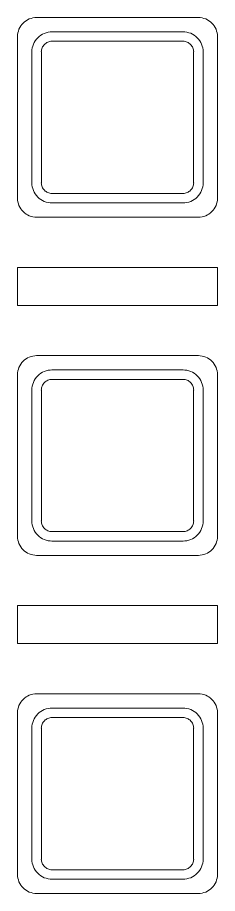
# Model space of a CAD drawing. Header units: millimetres. Extents: x -2196 to -762, y -68 to 126.
# Drawn here: x -772.99 to -762.49, y 16.48 to 62.54 of the extents above; entities that cross this region are included whole.
import ezdxf

# ---------------------------------------------------------------- set-up
doc = ezdxf.new("R2010")
doc.units = ezdxf.units.MM
doc.header["$MEASUREMENT"] = 0
doc.layers.add('Buttons', color=7, linetype='Continuous')
doc.layers.add('Engrave', color=7, linetype='Continuous', plot=False)

msp = doc.modelspace()

# ---------------------------------------------------------------- linework, layer by layer
at = {"layer": 'Buttons', "color": 250, "lineweight": 9}
for points, knots in [([(-762.4926, 61.5445), (-762.4926, 61.5445), (-762.4926, 53.0445), (-762.4926, 53.0445), (-762.4926, 53.0445), (-762.4924, 52.7795), (-762.5975, 52.5252), (-762.7848, 52.3377), (-762.7848, 52.3377), (-762.9721, 52.1501), (-763.2275, 52.0447), (-763.4926, 52.0445), (-763.4926, 52.0445), (-763.4926, 52.0445), (-771.9926, 52.0445), (-771.9926, 52.0445), (-771.9926, 52.0445), (-772.2576, 52.0444), (-772.5119, 52.1495), (-772.6994, 52.3368), (-772.6994, 52.3368), (-772.887, 52.5241), (-772.9924, 52.7795), (-772.9926, 53.0445), (-772.9926, 53.0445), (-772.9926, 53.0445), (-772.9926, 61.5445), (-772.9926, 61.5445), (-772.9926, 61.5445), (-772.9927, 61.8096), (-772.8876, 62.0638), (-772.7003, 62.2514), (-772.7003, 62.2514), (-772.513, 62.4389), (-772.2576, 62.5444), (-771.9926, 62.5445), (-771.9926, 62.5445), (-771.9926, 62.5445), (-763.4926, 62.5445), (-763.4926, 62.5445), (-763.4926, 62.5445), (-763.2275, 62.5447), (-762.9733, 62.4396), (-762.7857, 62.2523), (-762.7857, 62.2523), (-762.5982, 62.065), (-762.4927, 61.8096), (-762.4926, 61.5445)], [0, 0, 0, 0, 0.0769231, 0.0769231, 0.0769231, 0.0769231, 0.1538462, 0.1538462, 0.1538462, 0.1538462, 0.2307692, 0.2307692, 0.2307692, 0.2307692, 0.3076923, 0.3076923, 0.3076923, 0.3076923, 0.3846154, 0.3846154, 0.3846154, 0.3846154, 0.4615385, 0.4615385, 0.4615385, 0.4615385, 0.5384615, 0.5384615, 0.5384615, 0.5384615, 0.6153846, 0.6153846, 0.6153846, 0.6153846, 0.6923077, 0.6923077, 0.6923077, 0.6923077, 0.7692308, 0.7692308, 0.7692308, 0.7692308, 0.8461538, 0.8461538, 0.8461538, 0.8461538, 1, 1, 1, 1]), ([(-772.9928, 47.4045), (-772.9928, 47.4045), (-772.9928, 49.4045), (-772.9928, 49.4045), (-772.9928, 49.4045), (-772.9928, 49.4045), (-762.4928, 49.4045), (-762.4928, 49.4045), (-762.4928, 49.4045), (-762.4928, 49.4045), (-762.4928, 47.4045), (-762.4928, 47.4045), (-762.4928, 47.4045), (-762.4928, 47.4045), (-772.9928, 47.4045), (-772.9928, 47.4045)], [0, 0, 0, 0, 0.2, 0.2, 0.2, 0.2, 0.4, 0.4, 0.4, 0.4, 0.6, 0.6, 0.6, 0.6, 1, 1, 1, 1]), ([(-762.4926, 43.7645), (-762.4926, 43.7645), (-762.4926, 35.2645), (-762.4926, 35.2645), (-762.4926, 35.2645), (-762.4924, 34.9995), (-762.5975, 34.7452), (-762.7848, 34.5577), (-762.7848, 34.5577), (-762.9721, 34.3701), (-763.2275, 34.2647), (-763.4926, 34.2645), (-763.4926, 34.2645), (-763.4926, 34.2645), (-771.9926, 34.2645), (-771.9926, 34.2645), (-771.9926, 34.2645), (-772.2576, 34.2644), (-772.5119, 34.3695), (-772.6994, 34.5568), (-772.6994, 34.5568), (-772.887, 34.7441), (-772.9924, 34.9995), (-772.9926, 35.2645), (-772.9926, 35.2645), (-772.9926, 35.2645), (-772.9926, 43.7645), (-772.9926, 43.7645), (-772.9926, 43.7645), (-772.9927, 44.0296), (-772.8876, 44.2838), (-772.7003, 44.4714), (-772.7003, 44.4714), (-772.513, 44.6589), (-772.2576, 44.7644), (-771.9926, 44.7645), (-771.9926, 44.7645), (-771.9926, 44.7645), (-763.4926, 44.7645), (-763.4926, 44.7645), (-763.4926, 44.7645), (-763.2275, 44.7647), (-762.9733, 44.6596), (-762.7857, 44.4723), (-762.7857, 44.4723), (-762.5982, 44.285), (-762.4927, 44.0296), (-762.4926, 43.7645)], [0, 0, 0, 0, 0.0769231, 0.0769231, 0.0769231, 0.0769231, 0.1538462, 0.1538462, 0.1538462, 0.1538462, 0.2307692, 0.2307692, 0.2307692, 0.2307692, 0.3076923, 0.3076923, 0.3076923, 0.3076923, 0.3846154, 0.3846154, 0.3846154, 0.3846154, 0.4615385, 0.4615385, 0.4615385, 0.4615385, 0.5384615, 0.5384615, 0.5384615, 0.5384615, 0.6153846, 0.6153846, 0.6153846, 0.6153846, 0.6923077, 0.6923077, 0.6923077, 0.6923077, 0.7692308, 0.7692308, 0.7692308, 0.7692308, 0.8461538, 0.8461538, 0.8461538, 0.8461538, 1, 1, 1, 1]), ([(-772.9926, 29.6245), (-772.9926, 29.6245), (-772.9926, 31.6245), (-772.9926, 31.6245), (-772.9926, 31.6245), (-772.9926, 31.6245), (-762.4926, 31.6245), (-762.4926, 31.6245), (-762.4926, 31.6245), (-762.4926, 31.6245), (-762.4926, 29.6245), (-762.4926, 29.6245), (-762.4926, 29.6245), (-762.4926, 29.6245), (-772.9926, 29.6245), (-772.9926, 29.6245)], [0, 0, 0, 0, 0.2, 0.2, 0.2, 0.2, 0.4, 0.4, 0.4, 0.4, 0.6, 0.6, 0.6, 0.6, 1, 1, 1, 1]), ([(-762.4926, 25.9845), (-762.4926, 25.9845), (-762.4926, 17.4845), (-762.4926, 17.4845), (-762.4926, 17.4845), (-762.4924, 17.2195), (-762.5975, 16.9652), (-762.7848, 16.7777), (-762.7848, 16.7777), (-762.9721, 16.5901), (-763.2275, 16.4847), (-763.4926, 16.4845), (-763.4926, 16.4845), (-763.4926, 16.4845), (-771.9926, 16.4845), (-771.9926, 16.4845), (-771.9926, 16.4845), (-772.2576, 16.4844), (-772.5119, 16.5895), (-772.6994, 16.7768), (-772.6994, 16.7768), (-772.887, 16.9641), (-772.9924, 17.2195), (-772.9926, 17.4845), (-772.9926, 17.4845), (-772.9926, 17.4845), (-772.9926, 25.9845), (-772.9926, 25.9845), (-772.9926, 25.9845), (-772.9927, 26.2496), (-772.8876, 26.5038), (-772.7003, 26.6914), (-772.7003, 26.6914), (-772.513, 26.8789), (-772.2576, 26.9844), (-771.9926, 26.9845), (-771.9926, 26.9845), (-771.9926, 26.9845), (-763.4926, 26.9845), (-763.4926, 26.9845), (-763.4926, 26.9845), (-763.2275, 26.9847), (-762.9733, 26.8796), (-762.7857, 26.6923), (-762.7857, 26.6923), (-762.5982, 26.505), (-762.4927, 26.2496), (-762.4926, 25.9845)], [0, 0, 0, 0, 0.0769231, 0.0769231, 0.0769231, 0.0769231, 0.1538462, 0.1538462, 0.1538462, 0.1538462, 0.2307692, 0.2307692, 0.2307692, 0.2307692, 0.3076923, 0.3076923, 0.3076923, 0.3076923, 0.3846154, 0.3846154, 0.3846154, 0.3846154, 0.4615385, 0.4615385, 0.4615385, 0.4615385, 0.5384615, 0.5384615, 0.5384615, 0.5384615, 0.6153846, 0.6153846, 0.6153846, 0.6153846, 0.6923077, 0.6923077, 0.6923077, 0.6923077, 0.7692308, 0.7692308, 0.7692308, 0.7692308, 0.8461538, 0.8461538, 0.8461538, 0.8461538, 1, 1, 1, 1])]:
    msp.add_open_spline(points, degree=3, knots=knots, dxfattribs=at)
at = {"layer": 'Engrave', "color": 240, "lineweight": 9}
for points in [[(-763.2427, 60.7348), (-763.2427, 60.7348), (-763.2427, 53.8541), (-763.2427, 53.8541), (-763.2427, 53.8541), (-763.2427, 53.8541), (-763.2437, 53.8541), (-763.2437, 53.8541), (-763.2437, 53.8541), (-763.2436, 53.7138), (-763.2712, 53.5763), (-763.3235, 53.4498), (-763.3235, 53.4498), (-763.3762, 53.3221), (-763.4537, 53.2049), (-763.5524, 53.1061), (-763.5524, 53.1061), (-763.6521, 53.0062), (-763.7694, 52.9285), (-763.8962, 52.8759), (-763.8962, 52.8759), (-763.8962, 52.8759), (-763.8972, 52.8759), (-763.8972, 52.8759), (-763.8972, 52.8759), (-764.0239, 52.8235), (-764.1616, 52.7957), (-764.3022, 52.7956), (-764.3022, 52.7956), (-764.3022, 52.7956), (-764.3022, 52.7946), (-764.3022, 52.7946), (-764.3022, 52.7946), (-764.3022, 52.7946), (-771.1829, 52.7946), (-771.1829, 52.7946), (-771.1829, 52.7946), (-771.1829, 52.7946), (-771.1829, 52.7956), (-771.1829, 52.7956), (-771.1829, 52.7956), (-771.3233, 52.7955), (-771.4607, 52.8232), (-771.5873, 52.8755), (-771.5873, 52.8755), (-771.715, 52.9282), (-771.8322, 53.0057), (-771.931, 53.1044), (-771.931, 53.1044), (-772.0309, 53.2041), (-772.1086, 53.3214), (-772.1612, 53.4482), (-772.1612, 53.4482), (-772.1612, 53.4482), (-772.1612, 53.4492), (-772.1612, 53.4492), (-772.1612, 53.4492), (-772.2135, 53.5758), (-772.2414, 53.7136), (-772.2415, 53.8541), (-772.2415, 53.8541), (-772.2415, 53.8541), (-772.2425, 53.8541), (-772.2425, 53.8541), (-772.2425, 53.8541), (-772.2425, 53.8541), (-772.2425, 60.7348), (-772.2425, 60.7348), (-772.2425, 60.7348), (-772.2425, 60.7348), (-772.2415, 60.7348), (-772.2415, 60.7348), (-772.2415, 60.7348), (-772.2416, 60.8753), (-772.2139, 61.0127), (-772.1616, 61.1393), (-772.1616, 61.1393), (-772.1616, 61.1393), (-772.1616, 61.1403), (-772.1616, 61.1403), (-772.1616, 61.1403), (-772.1092, 61.2668), (-772.0317, 61.3838), (-771.9326, 61.483), (-771.9326, 61.483), (-771.9326, 61.483), (-771.9326, 61.484), (-771.9326, 61.484), (-771.9326, 61.484), (-771.8344, 61.5822), (-771.7167, 61.6598), (-771.5878, 61.7131), (-771.5878, 61.7131), (-771.4612, 61.7655), (-771.3235, 61.7933), (-771.1829, 61.7934), (-771.1829, 61.7934), (-771.1829, 61.7934), (-771.1829, 61.7944), (-771.1829, 61.7944), (-771.1829, 61.7944), (-771.1829, 61.7944), (-764.3022, 61.7944), (-764.3022, 61.7944), (-764.3022, 61.7944), (-764.3022, 61.7944), (-764.3022, 61.7934), (-764.3022, 61.7934), (-764.3022, 61.7934), (-764.1619, 61.7935), (-764.0244, 61.7659), (-763.8979, 61.7136), (-763.8979, 61.7136), (-763.7701, 61.6608), (-763.653, 61.5833), (-763.5541, 61.4847), (-763.5541, 61.4847), (-763.5541, 61.4847), (-763.5531, 61.4847), (-763.5531, 61.4847), (-763.5531, 61.4847), (-763.455, 61.3866), (-763.3774, 61.2688), (-763.324, 61.1398), (-763.324, 61.1398), (-763.2716, 61.0132), (-763.2438, 60.8753), (-763.2437, 60.7348), (-763.2437, 60.7348), (-763.2437, 60.7348), (-763.2427, 60.7348), (-763.2427, 60.7348)], [(-763.7417, 53.8541), (-763.7417, 53.8541), (-763.7427, 53.8541), (-763.7427, 53.8541), (-763.7427, 53.8541), (-763.7427, 53.8541), (-763.7427, 60.7348), (-763.7427, 60.7348), (-763.7427, 60.7348), (-763.7427, 60.7348), (-763.7417, 60.7348), (-763.7417, 60.7348), (-763.7417, 60.7348), (-763.7417, 60.8087), (-763.7568, 60.8822), (-763.785, 60.9504), (-763.785, 60.9504), (-763.8121, 61.016), (-763.8534, 61.0778), (-763.9067, 61.1311), (-763.9067, 61.1311), (-763.9067, 61.1311), (-763.9062, 61.1316), (-763.9062, 61.1316), (-763.9062, 61.1316), (-763.959, 61.1842), (-764.0207, 61.2251), (-764.0873, 61.2526), (-764.0873, 61.2526), (-764.1551, 61.2806), (-764.2283, 61.2954), (-764.3022, 61.2954), (-764.3022, 61.2954), (-764.3022, 61.2954), (-764.3022, 61.2944), (-764.3022, 61.2944), (-764.3022, 61.2944), (-764.3022, 61.2944), (-771.1829, 61.2944), (-771.1829, 61.2944), (-771.1829, 61.2944), (-771.1829, 61.2944), (-771.1829, 61.2954), (-771.1829, 61.2954), (-771.1829, 61.2954), (-771.2568, 61.2954), (-771.3302, 61.2803), (-771.3984, 61.2521), (-771.3984, 61.2521), (-771.464, 61.225), (-771.5257, 61.1837), (-771.579, 61.1304), (-771.579, 61.1304), (-771.579, 61.1304), (-771.5795, 61.1309), (-771.5795, 61.1309), (-771.5795, 61.1309), (-771.6316, 61.0786), (-771.6726, 61.0165), (-771.7006, 60.9489), (-771.7006, 60.9489), (-771.7006, 60.9489), (-771.7009, 60.949), (-771.7009, 60.949), (-771.7009, 60.949), (-771.7286, 60.8814), (-771.7435, 60.8085), (-771.7435, 60.7348), (-771.7435, 60.7348), (-771.7435, 60.7348), (-771.7425, 60.7348), (-771.7425, 60.7348), (-771.7425, 60.7348), (-771.7425, 60.7348), (-771.7425, 53.8541), (-771.7425, 53.8541), (-771.7425, 53.8541), (-771.7425, 53.8541), (-771.7435, 53.8541), (-771.7435, 53.8541), (-771.7435, 53.8541), (-771.7435, 53.7806), (-771.7284, 53.7074), (-771.7005, 53.6395), (-771.7005, 53.6395), (-771.7005, 53.6395), (-771.7002, 53.6396), (-771.7002, 53.6396), (-771.7002, 53.6396), (-771.6721, 53.5719), (-771.6312, 53.5097), (-771.5794, 53.458), (-771.5794, 53.458), (-771.5266, 53.4053), (-771.4646, 53.364), (-771.3979, 53.3365), (-771.3979, 53.3365), (-771.33, 53.3085), (-771.2568, 53.2936), (-771.1829, 53.2936), (-771.1829, 53.2936), (-771.1829, 53.2936), (-771.1829, 53.2946), (-771.1829, 53.2946), (-771.1829, 53.2946), (-771.1829, 53.2946), (-764.3022, 53.2946), (-764.3022, 53.2946), (-764.3022, 53.2946), (-764.3022, 53.2946), (-764.3022, 53.2936), (-764.3022, 53.2936), (-764.3022, 53.2936), (-764.2286, 53.2936), (-764.1554, 53.3087), (-764.0875, 53.3366), (-764.0875, 53.3366), (-764.0875, 53.3366), (-764.0876, 53.3369), (-764.0876, 53.3369), (-764.0876, 53.3369), (-764.0199, 53.365), (-763.9577, 53.4059), (-763.906, 53.4577), (-763.906, 53.4577), (-763.8532, 53.5106), (-763.812, 53.5725), (-763.7845, 53.6392), (-763.7845, 53.6392), (-763.7565, 53.707), (-763.7417, 53.7802), (-763.7417, 53.8541)], [(-763.2427, 42.9548), (-763.2427, 42.9548), (-763.2427, 36.0741), (-763.2427, 36.0741), (-763.2427, 36.0741), (-763.2427, 36.0741), (-763.2437, 36.0741), (-763.2437, 36.0741), (-763.2437, 36.0741), (-763.2436, 35.9338), (-763.2712, 35.7963), (-763.3235, 35.6698), (-763.3235, 35.6698), (-763.3762, 35.5421), (-763.4537, 35.4249), (-763.5524, 35.3261), (-763.5524, 35.3261), (-763.6521, 35.2262), (-763.7694, 35.1485), (-763.8962, 35.0959), (-763.8962, 35.0959), (-763.8962, 35.0959), (-763.8972, 35.0959), (-763.8972, 35.0959), (-763.8972, 35.0959), (-764.0239, 35.0435), (-764.1616, 35.0157), (-764.3022, 35.0156), (-764.3022, 35.0156), (-764.3022, 35.0156), (-764.3022, 35.0146), (-764.3022, 35.0146), (-764.3022, 35.0146), (-764.3022, 35.0146), (-771.1829, 35.0146), (-771.1829, 35.0146), (-771.1829, 35.0146), (-771.1829, 35.0146), (-771.1829, 35.0156), (-771.1829, 35.0156), (-771.1829, 35.0156), (-771.3233, 35.0155), (-771.4607, 35.0432), (-771.5873, 35.0955), (-771.5873, 35.0955), (-771.715, 35.1482), (-771.8322, 35.2257), (-771.931, 35.3244), (-771.931, 35.3244), (-772.0309, 35.4241), (-772.1086, 35.5414), (-772.1612, 35.6682), (-772.1612, 35.6682), (-772.1612, 35.6682), (-772.1612, 35.6692), (-772.1612, 35.6692), (-772.1612, 35.6692), (-772.2135, 35.7958), (-772.2414, 35.9336), (-772.2415, 36.0741), (-772.2415, 36.0741), (-772.2415, 36.0741), (-772.2425, 36.0741), (-772.2425, 36.0741), (-772.2425, 36.0741), (-772.2425, 36.0741), (-772.2425, 42.9548), (-772.2425, 42.9548), (-772.2425, 42.9548), (-772.2425, 42.9548), (-772.2415, 42.9548), (-772.2415, 42.9548), (-772.2415, 42.9548), (-772.2416, 43.0953), (-772.2139, 43.2327), (-772.1616, 43.3593), (-772.1616, 43.3593), (-772.1616, 43.3593), (-772.1616, 43.3603), (-772.1616, 43.3603), (-772.1616, 43.3603), (-772.1092, 43.4868), (-772.0317, 43.6038), (-771.9326, 43.703), (-771.9326, 43.703), (-771.9326, 43.703), (-771.9326, 43.704), (-771.9326, 43.704), (-771.9326, 43.704), (-771.8344, 43.8022), (-771.7167, 43.8798), (-771.5878, 43.9331), (-771.5878, 43.9331), (-771.4612, 43.9855), (-771.3235, 44.0133), (-771.1829, 44.0134), (-771.1829, 44.0134), (-771.1829, 44.0134), (-771.1829, 44.0144), (-771.1829, 44.0144), (-771.1829, 44.0144), (-771.1829, 44.0144), (-764.3022, 44.0144), (-764.3022, 44.0144), (-764.3022, 44.0144), (-764.3022, 44.0144), (-764.3022, 44.0134), (-764.3022, 44.0134), (-764.3022, 44.0134), (-764.1619, 44.0135), (-764.0244, 43.9859), (-763.8979, 43.9336), (-763.8979, 43.9336), (-763.7701, 43.8808), (-763.653, 43.8033), (-763.5541, 43.7047), (-763.5541, 43.7047), (-763.5541, 43.7047), (-763.5531, 43.7047), (-763.5531, 43.7047), (-763.5531, 43.7047), (-763.455, 43.6066), (-763.3774, 43.4888), (-763.324, 43.3598), (-763.324, 43.3598), (-763.2716, 43.2332), (-763.2438, 43.0953), (-763.2437, 42.9548), (-763.2437, 42.9548), (-763.2437, 42.9548), (-763.2427, 42.9548), (-763.2427, 42.9548)], [(-763.7417, 36.0741), (-763.7417, 36.0741), (-763.7427, 36.0741), (-763.7427, 36.0741), (-763.7427, 36.0741), (-763.7427, 36.0741), (-763.7427, 42.9548), (-763.7427, 42.9548), (-763.7427, 42.9548), (-763.7427, 42.9548), (-763.7417, 42.9548), (-763.7417, 42.9548), (-763.7417, 42.9548), (-763.7417, 43.0287), (-763.7568, 43.1022), (-763.785, 43.1704), (-763.785, 43.1704), (-763.8121, 43.236), (-763.8534, 43.2978), (-763.9067, 43.3511), (-763.9067, 43.3511), (-763.9067, 43.3511), (-763.9062, 43.3516), (-763.9062, 43.3516), (-763.9062, 43.3516), (-763.959, 43.4042), (-764.0207, 43.4451), (-764.0873, 43.4726), (-764.0873, 43.4726), (-764.1551, 43.5006), (-764.2283, 43.5154), (-764.3022, 43.5154), (-764.3022, 43.5154), (-764.3022, 43.5154), (-764.3022, 43.5144), (-764.3022, 43.5144), (-764.3022, 43.5144), (-764.3022, 43.5144), (-771.1829, 43.5144), (-771.1829, 43.5144), (-771.1829, 43.5144), (-771.1829, 43.5144), (-771.1829, 43.5154), (-771.1829, 43.5154), (-771.1829, 43.5154), (-771.2568, 43.5154), (-771.3302, 43.5003), (-771.3984, 43.4721), (-771.3984, 43.4721), (-771.464, 43.445), (-771.5257, 43.4037), (-771.579, 43.3504), (-771.579, 43.3504), (-771.579, 43.3504), (-771.5795, 43.3509), (-771.5795, 43.3509), (-771.5795, 43.3509), (-771.6316, 43.2986), (-771.6726, 43.2365), (-771.7006, 43.1689), (-771.7006, 43.1689), (-771.7006, 43.1689), (-771.7009, 43.169), (-771.7009, 43.169), (-771.7009, 43.169), (-771.7286, 43.1014), (-771.7435, 43.0285), (-771.7435, 42.9548), (-771.7435, 42.9548), (-771.7435, 42.9548), (-771.7425, 42.9548), (-771.7425, 42.9548), (-771.7425, 42.9548), (-771.7425, 42.9548), (-771.7425, 36.0741), (-771.7425, 36.0741), (-771.7425, 36.0741), (-771.7425, 36.0741), (-771.7435, 36.0741), (-771.7435, 36.0741), (-771.7435, 36.0741), (-771.7435, 36.0006), (-771.7284, 35.9274), (-771.7005, 35.8595), (-771.7005, 35.8595), (-771.7005, 35.8595), (-771.7002, 35.8596), (-771.7002, 35.8596), (-771.7002, 35.8596), (-771.6721, 35.7919), (-771.6312, 35.7297), (-771.5794, 35.678), (-771.5794, 35.678), (-771.5266, 35.6253), (-771.4646, 35.584), (-771.3979, 35.5565), (-771.3979, 35.5565), (-771.33, 35.5285), (-771.2568, 35.5136), (-771.1829, 35.5136), (-771.1829, 35.5136), (-771.1829, 35.5136), (-771.1829, 35.5146), (-771.1829, 35.5146), (-771.1829, 35.5146), (-771.1829, 35.5146), (-764.3022, 35.5146), (-764.3022, 35.5146), (-764.3022, 35.5146), (-764.3022, 35.5146), (-764.3022, 35.5136), (-764.3022, 35.5136), (-764.3022, 35.5136), (-764.2286, 35.5136), (-764.1554, 35.5287), (-764.0875, 35.5566), (-764.0875, 35.5566), (-764.0875, 35.5566), (-764.0876, 35.5569), (-764.0876, 35.5569), (-764.0876, 35.5569), (-764.0199, 35.585), (-763.9577, 35.6259), (-763.906, 35.6777), (-763.906, 35.6777), (-763.8532, 35.7306), (-763.812, 35.7925), (-763.7845, 35.8592), (-763.7845, 35.8592), (-763.7565, 35.927), (-763.7417, 36.0002), (-763.7417, 36.0741)], [(-763.2427, 25.1748), (-763.2427, 25.1748), (-763.2427, 18.2941), (-763.2427, 18.2941), (-763.2427, 18.2941), (-763.2427, 18.2941), (-763.2437, 18.2941), (-763.2437, 18.2941), (-763.2437, 18.2941), (-763.2436, 18.1538), (-763.2712, 18.0163), (-763.3235, 17.8898), (-763.3235, 17.8898), (-763.3762, 17.7621), (-763.4537, 17.6449), (-763.5524, 17.5461), (-763.5524, 17.5461), (-763.6521, 17.4462), (-763.7694, 17.3685), (-763.8962, 17.3159), (-763.8962, 17.3159), (-763.8962, 17.3159), (-763.8972, 17.3159), (-763.8972, 17.3159), (-763.8972, 17.3159), (-764.0239, 17.2635), (-764.1616, 17.2357), (-764.3022, 17.2356), (-764.3022, 17.2356), (-764.3022, 17.2356), (-764.3022, 17.2346), (-764.3022, 17.2346), (-764.3022, 17.2346), (-764.3022, 17.2346), (-771.1829, 17.2346), (-771.1829, 17.2346), (-771.1829, 17.2346), (-771.1829, 17.2346), (-771.1829, 17.2356), (-771.1829, 17.2356), (-771.1829, 17.2356), (-771.3233, 17.2355), (-771.4607, 17.2632), (-771.5873, 17.3155), (-771.5873, 17.3155), (-771.715, 17.3682), (-771.8322, 17.4457), (-771.931, 17.5444), (-771.931, 17.5444), (-772.0309, 17.6441), (-772.1086, 17.7614), (-772.1612, 17.8882), (-772.1612, 17.8882), (-772.1612, 17.8882), (-772.1612, 17.8892), (-772.1612, 17.8892), (-772.1612, 17.8892), (-772.2135, 18.0158), (-772.2414, 18.1536), (-772.2415, 18.2941), (-772.2415, 18.2941), (-772.2415, 18.2941), (-772.2425, 18.2941), (-772.2425, 18.2941), (-772.2425, 18.2941), (-772.2425, 18.2941), (-772.2425, 25.1748), (-772.2425, 25.1748), (-772.2425, 25.1748), (-772.2425, 25.1748), (-772.2415, 25.1748), (-772.2415, 25.1748), (-772.2415, 25.1748), (-772.2416, 25.3153), (-772.2139, 25.4527), (-772.1616, 25.5793), (-772.1616, 25.5793), (-772.1616, 25.5793), (-772.1616, 25.5803), (-772.1616, 25.5803), (-772.1616, 25.5803), (-772.1092, 25.7068), (-772.0317, 25.8238), (-771.9326, 25.923), (-771.9326, 25.923), (-771.9326, 25.923), (-771.9326, 25.924), (-771.9326, 25.924), (-771.9326, 25.924), (-771.8344, 26.0222), (-771.7167, 26.0998), (-771.5878, 26.1531), (-771.5878, 26.1531), (-771.4612, 26.2055), (-771.3235, 26.2333), (-771.1829, 26.2334), (-771.1829, 26.2334), (-771.1829, 26.2334), (-771.1829, 26.2344), (-771.1829, 26.2344), (-771.1829, 26.2344), (-771.1829, 26.2344), (-764.3022, 26.2344), (-764.3022, 26.2344), (-764.3022, 26.2344), (-764.3022, 26.2344), (-764.3022, 26.2334), (-764.3022, 26.2334), (-764.3022, 26.2334), (-764.1619, 26.2335), (-764.0244, 26.2059), (-763.8979, 26.1536), (-763.8979, 26.1536), (-763.7701, 26.1008), (-763.653, 26.0233), (-763.5541, 25.9247), (-763.5541, 25.9247), (-763.5541, 25.9247), (-763.5531, 25.9247), (-763.5531, 25.9247), (-763.5531, 25.9247), (-763.455, 25.8266), (-763.3774, 25.7088), (-763.324, 25.5798), (-763.324, 25.5798), (-763.2716, 25.4532), (-763.2438, 25.3153), (-763.2437, 25.1748), (-763.2437, 25.1748), (-763.2437, 25.1748), (-763.2427, 25.1748), (-763.2427, 25.1748)], [(-763.7417, 18.2941), (-763.7417, 18.2941), (-763.7427, 18.2941), (-763.7427, 18.2941), (-763.7427, 18.2941), (-763.7427, 18.2941), (-763.7427, 25.1748), (-763.7427, 25.1748), (-763.7427, 25.1748), (-763.7427, 25.1748), (-763.7417, 25.1748), (-763.7417, 25.1748), (-763.7417, 25.1748), (-763.7417, 25.2487), (-763.7568, 25.3222), (-763.785, 25.3904), (-763.785, 25.3904), (-763.8121, 25.456), (-763.8534, 25.5178), (-763.9067, 25.5711), (-763.9067, 25.5711), (-763.9067, 25.5711), (-763.9062, 25.5716), (-763.9062, 25.5716), (-763.9062, 25.5716), (-763.959, 25.6242), (-764.0207, 25.6651), (-764.0873, 25.6926), (-764.0873, 25.6926), (-764.1551, 25.7206), (-764.2283, 25.7354), (-764.3022, 25.7354), (-764.3022, 25.7354), (-764.3022, 25.7354), (-764.3022, 25.7344), (-764.3022, 25.7344), (-764.3022, 25.7344), (-764.3022, 25.7344), (-771.1829, 25.7344), (-771.1829, 25.7344), (-771.1829, 25.7344), (-771.1829, 25.7344), (-771.1829, 25.7354), (-771.1829, 25.7354), (-771.1829, 25.7354), (-771.2568, 25.7354), (-771.3302, 25.7203), (-771.3984, 25.6921), (-771.3984, 25.6921), (-771.464, 25.665), (-771.5257, 25.6237), (-771.579, 25.5704), (-771.579, 25.5704), (-771.579, 25.5704), (-771.5795, 25.5709), (-771.5795, 25.5709), (-771.5795, 25.5709), (-771.6316, 25.5186), (-771.6726, 25.4565), (-771.7006, 25.3889), (-771.7006, 25.3889), (-771.7006, 25.3889), (-771.7009, 25.389), (-771.7009, 25.389), (-771.7009, 25.389), (-771.7286, 25.3214), (-771.7435, 25.2485), (-771.7435, 25.1748), (-771.7435, 25.1748), (-771.7435, 25.1748), (-771.7425, 25.1748), (-771.7425, 25.1748), (-771.7425, 25.1748), (-771.7425, 25.1748), (-771.7425, 18.2941), (-771.7425, 18.2941), (-771.7425, 18.2941), (-771.7425, 18.2941), (-771.7435, 18.2941), (-771.7435, 18.2941), (-771.7435, 18.2941), (-771.7435, 18.2206), (-771.7284, 18.1474), (-771.7005, 18.0795), (-771.7005, 18.0795), (-771.7005, 18.0795), (-771.7002, 18.0796), (-771.7002, 18.0796), (-771.7002, 18.0796), (-771.6721, 18.0119), (-771.6312, 17.9497), (-771.5794, 17.898), (-771.5794, 17.898), (-771.5266, 17.8453), (-771.4646, 17.804), (-771.3979, 17.7765), (-771.3979, 17.7765), (-771.33, 17.7485), (-771.2568, 17.7336), (-771.1829, 17.7336), (-771.1829, 17.7336), (-771.1829, 17.7336), (-771.1829, 17.7346), (-771.1829, 17.7346), (-771.1829, 17.7346), (-771.1829, 17.7346), (-764.3022, 17.7346), (-764.3022, 17.7346), (-764.3022, 17.7346), (-764.3022, 17.7346), (-764.3022, 17.7336), (-764.3022, 17.7336), (-764.3022, 17.7336), (-764.2286, 17.7336), (-764.1554, 17.7487), (-764.0875, 17.7766), (-764.0875, 17.7766), (-764.0875, 17.7766), (-764.0876, 17.7769), (-764.0876, 17.7769), (-764.0876, 17.7769), (-764.0199, 17.805), (-763.9577, 17.8459), (-763.906, 17.8977), (-763.906, 17.8977), (-763.8532, 17.9506), (-763.812, 18.0125), (-763.7845, 18.0792), (-763.7845, 18.0792), (-763.7565, 18.147), (-763.7417, 18.2202), (-763.7417, 18.2941)]]:
    msp.add_open_spline(points, degree=3, knots=[0, 0, 0, 0, 0.0294118, 0.0294118, 0.0294118, 0.0294118, 0.0588235, 0.0588235, 0.0588235, 0.0588235, 0.0882353, 0.0882353, 0.0882353, 0.0882353, 0.1176471, 0.1176471, 0.1176471, 0.1176471, 0.1470588, 0.1470588, 0.1470588, 0.1470588, 0.1764706, 0.1764706, 0.1764706, 0.1764706, 0.2058824, 0.2058824, 0.2058824, 0.2058824, 0.2352941, 0.2352941, 0.2352941, 0.2352941, 0.2647059, 0.2647059, 0.2647059, 0.2647059, 0.2941176, 0.2941176, 0.2941176, 0.2941176, 0.3235294, 0.3235294, 0.3235294, 0.3235294, 0.3529412, 0.3529412, 0.3529412, 0.3529412, 0.3823529, 0.3823529, 0.3823529, 0.3823529, 0.4117647, 0.4117647, 0.4117647, 0.4117647, 0.4411765, 0.4411765, 0.4411765, 0.4411765, 0.4705882, 0.4705882, 0.4705882, 0.4705882, 0.5, 0.5, 0.5, 0.5, 0.5294118, 0.5294118, 0.5294118, 0.5294118, 0.5588235, 0.5588235, 0.5588235, 0.5588235, 0.5882353, 0.5882353, 0.5882353, 0.5882353, 0.6176471, 0.6176471, 0.6176471, 0.6176471, 0.6470588, 0.6470588, 0.6470588, 0.6470588, 0.6764706, 0.6764706, 0.6764706, 0.6764706, 0.7058824, 0.7058824, 0.7058824, 0.7058824, 0.7352941, 0.7352941, 0.7352941, 0.7352941, 0.7647059, 0.7647059, 0.7647059, 0.7647059, 0.7941176, 0.7941176, 0.7941176, 0.7941176, 0.8235294, 0.8235294, 0.8235294, 0.8235294, 0.8529412, 0.8529412, 0.8529412, 0.8529412, 0.8823529, 0.8823529, 0.8823529, 0.8823529, 0.9117647, 0.9117647, 0.9117647, 0.9117647, 0.9411765, 0.9411765, 0.9411765, 0.9411765, 1, 1, 1, 1], dxfattribs=at)

doc.saveas('drawing.dxf')
